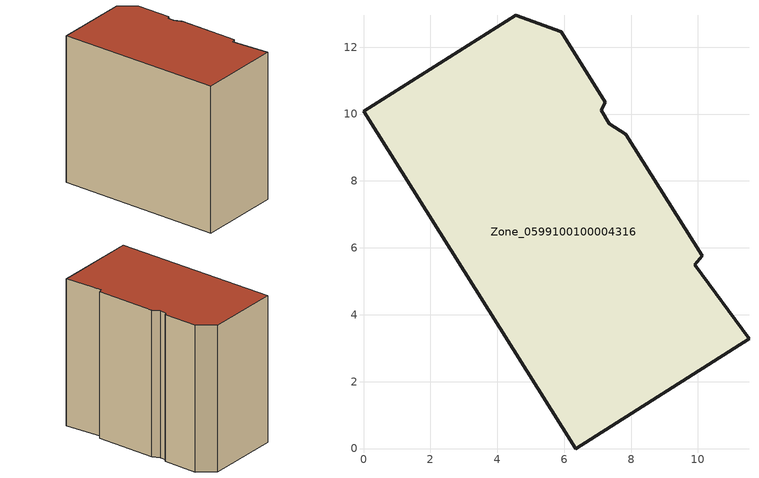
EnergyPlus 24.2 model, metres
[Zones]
Zone_0599100100004316
 floor ground (C_G): 7.11,10.12 7.35,9.71 7.84,9.39 10.12,5.76 9.9,5.5 11.53,3.27 6.35,0 0,10.08 4.55,12.95 5.92,12.45 7.24,10.35 z0
 wall outside (C_F): 6.35,0 11.53,3.27 9.9,5.5 10.12,5.76 7.84,9.39 7.35,9.71 7.11,10.12 7.24,10.35 5.92,12.45 4.55,12.95 0,10.08 6.35,0 z0:10.77
 roof outside (C_R): 10.12,5.76 7.84,9.39 7.35,9.71 7.11,10.12 7.24,10.35 5.92,12.45 4.55,12.95 0,10.08 6.35,0 11.53,3.27 9.9,5.5 z10.77
[BUILDING]
Pand.0599100100004316: North Axis=0; Terrain=City; Loads Convergence Tolerance Value=0.04; Temperature Convergence Tolerance Value=0.4; Solar Distribution=FullExterior; Maximum Number of Warmup Days=25; Minimum Number of Warmup Days=1
[Site:Location]
Rotterdam.The.Hague.AP_ZH_NLD Design_Conditions: Latitude=51.96; Longitude=4.45; Time Zone=1; Elevation=-4.5
[SITE:GROUNDTEMPERATURE:BUILDINGSURFACE]
18, 18, 18, 18, 18, 18, 18, 18, 18, 18, 18, 18
[MATERIAL] Thermal Absorptance=0.9; Solar Absorptance=0.7; Visible Absorptance=0.7
Name | Roughness | Thickness | Conductivity | Density | Specific Heat
G.TC.2006-2014 | MediumSmooth | 0.15 | 0.06 | 540 | 1210
F.TC.2006-2014 | Rough | 0.3 | 0.12 | 1920 | 840
R.TC.2006-2014 | MediumRough | 0.2 | 0.08 | 1500 | 1000
[CONSTRUCTION]
C_G: G.TC.2006-2014
C_F: F.TC.2006-2014
C_R: R.TC.2006-2014
[ZONE]
Zone_0599100100004316: Type=1; Multiplier=1; Ceiling Height=Autocalculate; Volume=Autocalculate; Floor Area=autocalculate; Part of Total Floor Area=Yes
[ZONEINFILTRATION:DESIGNFLOWRATE]
Infil_Zone_0599100100004316: Zone or ZoneList or Space or SpaceList=Zone_0599100100004316; Schedule=AlwaysOn; Design Flow Rate Calculation Method=Flow/Area; Flow Rate per Floor Area=0.0015; Constant Term Coefficient=1; Temperature Term Coefficient=0; Velocity Term Coefficient=0; Velocity Squared Term Coefficient=0
[HVACTEMPLATE:ZONE:IDEALLOADSAIRSYSTEM]
Zone_0599100100004316: Maximum Heating Supply Air Temperature=50; Minimum Cooling Supply Air Temperature=13; Maximum Heating Supply Air Humidity Ratio=0.0156; Minimum Cooling Supply Air Humidity Ratio=0.0077; Heating Limit=NoLimit; Cooling Limit=NoLimit; Dehumidification Control Type=ConstantSensibleHeatRatio; Cooling Sensible Heat Ratio=0.7; Dehumidification Setpoint=60; Humidification Control Type=None; Humidification Setpoint=30; Outdoor Air Method=None; Outdoor Air Flow Rate per Person=0.00944; Outdoor Air Flow Rate per Zone Floor Area=0; Outdoor Air Flow Rate per Zone=0; Demand Controlled Ventilation Type=None; Outdoor Air Economizer Type=NoEconomizer; Heat Recovery Type=None; Sensible Heat Recovery Effectiveness=0.7; Latent Heat Recovery Effectiveness=0.65
[ZONECONTROL:THERMOSTAT]
ThermostatControl_Zone_0599100100004316: Zone or ZoneList=Zone_0599100100004316; Control Type Schedule=DualSetpointControlType; Control 1=Thermostat_Zone_0599100100004316; Temperature Difference Between Cutout And Setpoint=0
[THERMOSTATSETPOINT:DUALSETPOINT]
Thermostat_Zone_0599100100004316: Heating Setpoint Temperature Schedule=HeatingSetpoint_Zone_0599100100004316; Cooling Setpoint Temperature Schedule=CoolingSetpoint_Zone_0599100100004316
[SCHEDULE:COMPACT]
HeatingSetpoint_Zone_0599100100004316: Through: 12/31, For: AllDays, Until: 24:00, 21
CoolingSetpoint_Zone_0599100100004316: Through: 12/31, For: AllDays, Until: 24:00, 24
DualSetpointControlType: Through: 12/31, For: AllDays, Until: 24:00, 4
AlwaysOn: Through: 12/31, For: AllDays, Until: 24:00, 1
